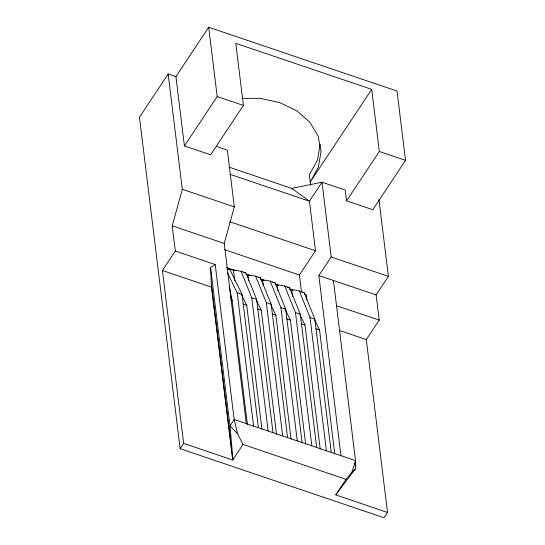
<?xml version="1.0" encoding="UTF-8"?>
<svg xmlns="http://www.w3.org/2000/svg" width="545" height="545" viewBox="0 0 545 545"><rect width="100%" height="100%" fill="white"/><g stroke="black" fill="none" stroke-linecap="round" stroke-linejoin="round"><path stroke-width="0.82" d="M320.188 144.255L317.483 159.944L309.356 174.809L310.636 185.286M378.973 199.586L388.387 276.363L376.105 294.879L379.204 320.085L366.288 339.569L387.509 512.457L383.993 517.75L180.136 448.692L183.645 443.398L162.417 270.504L175.327 251.034L172.227 225.821L182.296 189.292L168.153 73.997L175.926 76.62L184.421 145.924L210.636 154.807L243.404 105.43L235.787 43.328L371.71 89.373L379.327 151.469L346.552 200.839L372.766 209.723L405.534 160.346L397.039 91.049L208.694 27.25L175.926 76.62M246.299 423.629L224.24 243.431L234.316 206.889L227.333 150.141L216.365 146.401M387.509 512.457L335.72 494.908L346.048 479.334L351.832 472.447L355.517 460.627L333.431 280.518M168.153 73.997L139.465 117.25L180.136 448.692M184.421 145.924L217.189 96.554L208.694 27.25M183.645 443.398L232.681 460.007L211.446 287.113L210.561 267.575L215.207 264.543L234.159 419.514L237.484 433.711L243.009 444.427L346.048 479.334M371.71 89.373L310.234 182.01L318.369 167.152L321.066 151.462L318.144 136.093L309.812 122.175L296.678 110.724L279.708 102.583L260.149 98.352L241.919 98.332M301.433 291.643L299.389 275.041L315.507 250.768L309.431 201.207L322.006 182.214L345.23 190.035L346.552 200.839M340.952 455.695L318.845 275.606L331.19 256.995L322.006 182.214L291.745 188.4L229.166 167.199M232.681 460.007L243.009 444.427M335.972 494.526L355.66 468.502L355.517 460.627L234.159 419.514L230.004 425.938L232.933 459.626L211.399 284.238M351.832 472.447L355.66 468.502M301.841 292.236L304.13 292.611L314.853 319.125L331.244 452.405M304.13 292.611L299.307 290.976L289.375 288.911M272.997 432.669L256.634 299.403L245.911 272.882L241.053 271.24L233.41 269.945L234.752 280.736M243.615 272.493L245.911 272.882M287.556 437.608L271.192 304.335L260.469 277.821L255.619 276.172L247.982 274.871L248.704 280.689M258.18 277.425L260.469 277.821M302.121 442.54L285.73 309.26L275.007 282.739L270.184 281.104L262.554 279.796L263.269 285.621M272.725 282.351L275.007 282.739M316.686 447.472L300.295 314.192L289.572 287.671L284.742 286.036L277.112 284.735L277.827 290.553M287.29 287.283L289.572 287.671M304.696 294.102L306.236 294.62L306.835 299.621M336.51 305.752L379.204 320.085M318.845 275.606L376.105 294.879M217.189 96.554L243.404 105.43M379.327 151.469L405.534 160.346M229.99 174.318L309.431 201.207L291.745 188.4M182.296 189.292L234.316 206.889M229.663 221.692L315.507 250.768M331.19 256.995L388.387 276.363M172.227 225.821L224.24 243.431M224.635 249.699L299.389 275.041M226.686 267.677L235.495 270.647M245.741 274.115L250.066 275.572M261.055 279.292L264.632 280.505M274.871 283.972L278.502 285.205M226.958 268.12L234.18 270.565M260.653 279.531L263.058 280.348M289.531 289.32L291.936 290.131M175.327 251.034L215.207 264.543M227.313 268.91L230.085 269.85L242.069 294.47L258.432 427.736M227.408 272.684L237.218 292.829L242.069 294.47M241.053 271.24L251.776 297.761L256.634 299.403M255.619 276.172L266.341 302.693L271.192 304.335M270.184 281.104L280.907 307.625L285.73 309.26M284.742 286.036L295.465 312.558L300.295 314.192M299.307 290.976L310.03 317.49L314.853 319.125M162.417 270.504L211.446 287.113M339.194 330.393L366.288 339.569M230.719 299.934L232.177 300.424L247.396 424.412M243.002 304.096L246.735 305.357L261.961 429.351M257.567 309.029L261.3 310.289L276.526 434.283M272.132 313.961L275.865 315.228L291.084 439.216M286.69 318.893L290.424 320.16L305.65 444.148M301.256 323.825L304.989 325.093L320.215 449.08M315.821 328.758L319.554 330.025L334.773 454.012M293.224 290.233L291.664 289.695L292.488 296.323M227.245 268.433L230.085 269.85M237.484 433.711L230.004 425.938L210.561 267.575M314.819 320.344L319.554 330.025M299.907 314.649L304.989 325.093M284.613 308.218L290.424 320.16M271.144 305.527L275.865 315.228M256.579 300.595L261.3 310.289M241.653 294.913L246.735 305.357M230.365 296.698L232.177 300.424L229.145 286.384M355.04 463.448L355.347 465.975M310.03 317.49L326.394 450.763M295.465 312.558L311.829 445.824M280.907 307.625L297.263 440.891M266.341 302.693L282.705 435.959M251.776 297.761L268.14 431.027M237.218 292.829L253.582 426.095"/></g></svg>
